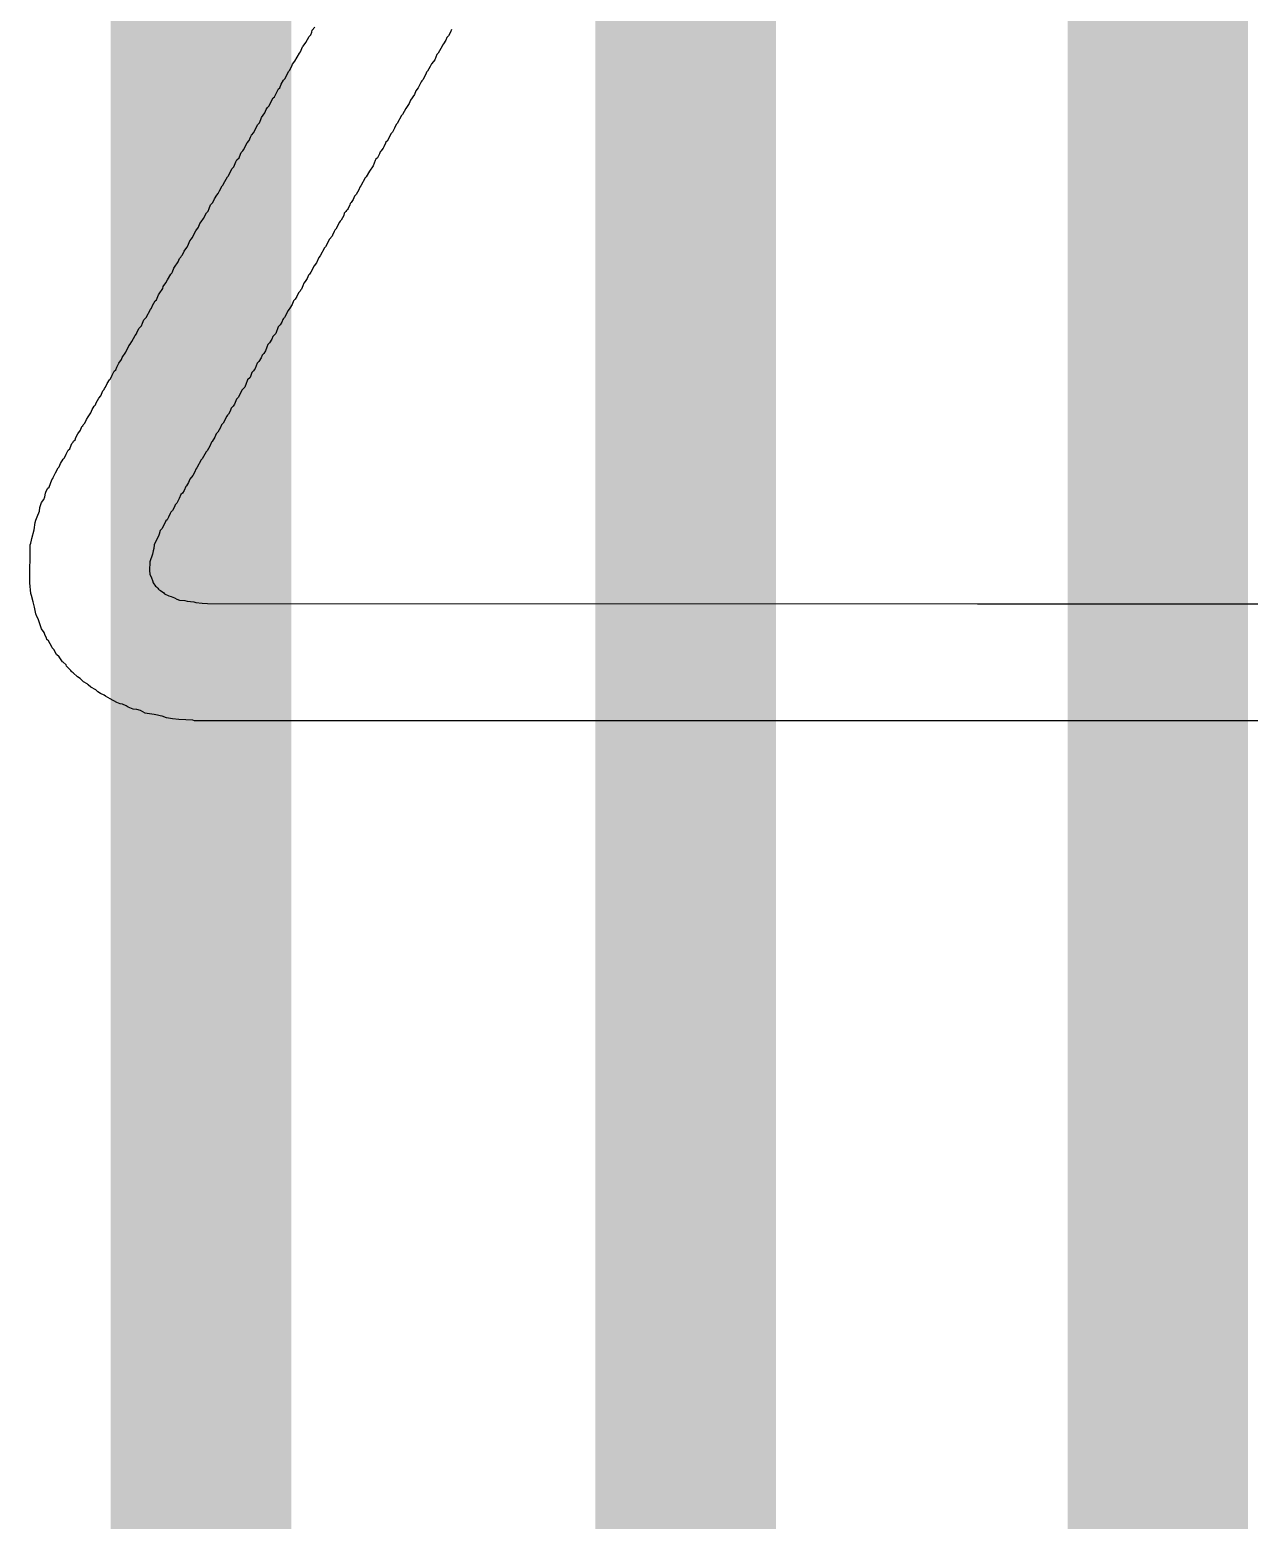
# Model space of a CAD drawing. Header units: inches. Extents: x 0 to 5379, y 0 to 5429.
# Drawn here: x 120.911 to 123.484, y 37.715 to 40.86 of the extents above; entities that cross this region are included whole.
import ezdxf

# ---------------------------------------------------------------- set-up
doc = ezdxf.new("R2010")
doc.units = ezdxf.units.IN
doc.layers.add('SIG 01', color=90, linetype='Continuous')
doc.layers.add('Top Overlay', color=2, linetype='Continuous')

msp = doc.modelspace()

# ---------------------------------------------------------------- linework, layer by layer
at = {"layer": 'SIG 01'}
for points in [[(123.2917, 32.2574, 0.381, 0.381, 0), (123.2917, 90.8151, 0.381, 0.381, 0)], [(121.2724, 35.2172, 0.381, 0.381, 0), (121.2724, 87.5113, 0.381, 0.381, 0)], [(122.2955, 34.5462, 0.381, 0.381, 0), (122.2955, 85.2577, 0.381, 0.381, 0)]]:
    msp.add_lwpolyline(points, format="xyseb", dxfattribs=at)
at = {"layer": 'Top Overlay'}
for p, q in [((121.504, 40.8495), (121.5063, 40.8551)), ((121.5063, 40.8551), (121.5074, 40.8596)), ((121.5074, 40.8596), (121.5125, 40.8658)), ((121.7992, 40.8551), (121.7947, 40.8472)), ((121.8015, 40.8608), (121.7992, 40.8551)), ((121.4826, 40.8134), (121.4865, 40.8241)), ((121.4865, 40.8241), (121.4882, 40.8258)), ((121.4882, 40.8258), (121.4894, 40.8281)), ((121.4894, 40.8281), (121.4927, 40.8315)), ((121.4927, 40.8315), (121.4939, 40.8337)), ((121.4939, 40.8337), (121.5006, 40.8461)), ((121.5006, 40.8461), (121.504, 40.8495)), ((121.7812, 40.8258), (121.7733, 40.8112)), ((121.7823, 40.8281), (121.7812, 40.8258)), ((121.7846, 40.8303), (121.7823, 40.8281)), ((121.7891, 40.8382), (121.7846, 40.8303)), ((121.7914, 40.8439), (121.7891, 40.8382)), ((121.7947, 40.8472), (121.7914, 40.8439)), ((121.4657, 40.7875), (121.4708, 40.7937)), ((121.4708, 40.7937), (121.4804, 40.8112)), ((121.4804, 40.8112), (121.4826, 40.8134)), ((121.7632, 40.7932), (121.7587, 40.7886)), ((121.766, 40.7971), (121.7632, 40.7932)), ((121.7699, 40.8078), (121.766, 40.7971)), ((121.7733, 40.8112), (121.7699, 40.8078)), ((121.4499, 40.7571), (121.4522, 40.7627)), ((121.4522, 40.7627), (121.4578, 40.7729)), ((121.4578, 40.7729), (121.4601, 40.7751)), ((121.4601, 40.7751), (121.4646, 40.7853)), ((121.4646, 40.7853), (121.4657, 40.7875)), ((121.7452, 40.7627), (121.7407, 40.7548)), ((121.7474, 40.7684), (121.7452, 40.7627)), ((121.7485, 40.7706), (121.7474, 40.7684)), ((121.7508, 40.7729), (121.7485, 40.7706)), ((121.7564, 40.783), (121.7508, 40.7729)), ((121.7587, 40.7886), (121.7564, 40.783)), ((121.4274, 40.7188), (121.4364, 40.7357)), ((121.4364, 40.7357), (121.4387, 40.7379)), ((121.4387, 40.7379), (121.442, 40.7458)), ((121.442, 40.7458), (121.4465, 40.7537)), ((121.4465, 40.7537), (121.4499, 40.7571)), ((121.726, 40.7312), (121.7232, 40.7238)), ((121.7305, 40.7379), (121.726, 40.7312)), ((121.7373, 40.7503), (121.7305, 40.7379)), ((121.7384, 40.7526), (121.7373, 40.7503)), ((121.7407, 40.7548), (121.7384, 40.7526)), ((121.4127, 40.6962), (121.4161, 40.6996)), ((121.4161, 40.6996), (121.4172, 40.7019)), ((121.4172, 40.7019), (121.4251, 40.7165)), ((121.4251, 40.7165), (121.4274, 40.7188)), ((121.7091, 40.7007), (121.7046, 40.694)), ((121.7119, 40.7047), (121.7091, 40.7007)), ((121.7147, 40.712), (121.7119, 40.7047)), ((121.7232, 40.7238), (121.7147, 40.712)), ((121.3958, 40.6636), (121.3987, 40.6709)), ((121.3987, 40.6709), (121.4003, 40.6748)), ((121.4003, 40.6748), (121.4071, 40.685)), ((121.4071, 40.685), (121.4099, 40.6923)), ((121.4099, 40.6923), (121.4116, 40.694)), ((121.4116, 40.694), (121.4127, 40.6962)), ((121.6956, 40.6793), (121.6866, 40.6624)), ((121.6978, 40.6816), (121.6956, 40.6793)), ((121.7046, 40.694), (121.6978, 40.6816)), ((121.3772, 40.6337), (121.3789, 40.6376)), ((121.3789, 40.6376), (121.384, 40.6438)), ((121.384, 40.6438), (121.3868, 40.65)), ((121.3868, 40.65), (121.3925, 40.6602)), ((121.3925, 40.6602), (121.3958, 40.6636)), ((121.673, 40.641), (121.6697, 40.6331)), ((121.6764, 40.6444), (121.673, 40.641)), ((121.6809, 40.6523), (121.6764, 40.6444)), ((121.6843, 40.6602), (121.6809, 40.6523)), ((121.6866, 40.6624), (121.6843, 40.6602)), ((121.3575, 40.6016), (121.3609, 40.605)), ((121.3609, 40.605), (121.362, 40.6072)), ((121.362, 40.6072), (121.3699, 40.6219)), ((121.3699, 40.6219), (121.3744, 40.6264)), ((121.3744, 40.6264), (121.3772, 40.6337)), ((121.6505, 40.6027), (121.6494, 40.5982)), ((121.6522, 40.6044), (121.6505, 40.6027)), ((121.6573, 40.6106), (121.6522, 40.6044)), ((121.6584, 40.6129), (121.6573, 40.6106)), ((121.6618, 40.6207), (121.6584, 40.6129)), ((121.6629, 40.623), (121.6618, 40.6207)), ((121.6652, 40.6253), (121.6629, 40.623)), ((121.6697, 40.6331), (121.6652, 40.6253)), ((121.3384, 40.5678), (121.3417, 40.5712)), ((121.3417, 40.5712), (121.3457, 40.5819)), ((121.3457, 40.5819), (121.3485, 40.5858)), ((121.3485, 40.5858), (121.353, 40.5903)), ((121.353, 40.5903), (121.3558, 40.5976)), ((121.3558, 40.5976), (121.3575, 40.6016)), ((121.6359, 40.5734), (121.628, 40.5621)), ((121.6404, 40.5847), (121.6359, 40.5734)), ((121.6415, 40.5869), (121.6404, 40.5847)), ((121.6449, 40.5903), (121.6415, 40.5869)), ((121.6494, 40.5982), (121.6449, 40.5903)), ((121.3203, 40.5351), (121.3282, 40.5498)), ((121.3282, 40.5498), (121.3305, 40.552)), ((121.3305, 40.552), (121.3339, 40.5599)), ((121.3339, 40.5599), (121.3384, 40.5678)), ((121.619, 40.5475), (121.6099, 40.5306)), ((121.6212, 40.5498), (121.619, 40.5475)), ((121.628, 40.5621), (121.6212, 40.5498)), ((121.3012, 40.5036), (121.3057, 40.5114)), ((121.3057, 40.5114), (121.3091, 40.5148)), ((121.3091, 40.5148), (121.3113, 40.5205)), ((121.3113, 40.5205), (121.317, 40.5306)), ((121.317, 40.5306), (121.3192, 40.5328)), ((121.3192, 40.5328), (121.3203, 40.5351)), ((121.5964, 40.5092), (121.5936, 40.5019)), ((121.5998, 40.5126), (121.5964, 40.5092)), ((121.6054, 40.5227), (121.5998, 40.5126)), ((121.6077, 40.5283), (121.6054, 40.5227)), ((121.6099, 40.5306), (121.6077, 40.5283)), ((121.2843, 40.4743), (121.2877, 40.4776)), ((121.2877, 40.4776), (121.2899, 40.4833)), ((121.2899, 40.4833), (121.2927, 40.4906)), ((121.2927, 40.4906), (121.2978, 40.4957)), ((121.2978, 40.4957), (121.3012, 40.5036)), ((121.5795, 40.4788), (121.5784, 40.4765)), ((121.5818, 40.481), (121.5795, 40.4788)), ((121.5829, 40.4833), (121.5818, 40.481)), ((121.5863, 40.4912), (121.5829, 40.4833)), ((121.5874, 40.4934), (121.5863, 40.4912)), ((121.5897, 40.4957), (121.5874, 40.4934)), ((121.5936, 40.5019), (121.5897, 40.4957)), ((121.2674, 40.4438), (121.2702, 40.4512)), ((121.2702, 40.4512), (121.273, 40.4551)), ((121.273, 40.4551), (121.2775, 40.4619)), ((121.2775, 40.4619), (121.2843, 40.4743)), ((121.5649, 40.454), (121.557, 40.4393)), ((121.566, 40.4562), (121.5649, 40.454)), ((121.5682, 40.4585), (121.566, 40.4562)), ((121.5739, 40.4686), (121.5682, 40.4585)), ((121.575, 40.4731), (121.5739, 40.4686)), ((121.5784, 40.4765), (121.575, 40.4731)), ((121.246, 40.4078), (121.2488, 40.4151)), ((121.2488, 40.4151), (121.2527, 40.419)), ((121.2527, 40.419), (121.2539, 40.4213)), ((121.2539, 40.4213), (121.2617, 40.4359)), ((121.2617, 40.4359), (121.2674, 40.4438)), ((121.544, 40.4185), (121.5356, 40.4021)), ((121.5491, 40.4247), (121.544, 40.4185)), ((121.5502, 40.4269), (121.5491, 40.4247)), ((121.5536, 40.4348), (121.5502, 40.4269)), ((121.5547, 40.4371), (121.5536, 40.4348)), ((121.557, 40.4393), (121.5547, 40.4371)), ((121.2302, 40.3807), (121.2313, 40.383)), ((121.2313, 40.383), (121.2336, 40.3852)), ((121.2336, 40.3852), (121.237, 40.3931)), ((121.237, 40.3931), (121.2381, 40.3954)), ((121.2381, 40.3954), (121.2431, 40.4016)), ((121.2431, 40.4016), (121.246, 40.4078)), ((121.5243, 40.383), (121.5209, 40.3796)), ((121.5333, 40.3999), (121.5243, 40.383)), ((121.5356, 40.4021), (121.5333, 40.3999)), ((121.2122, 40.3492), (121.2155, 40.3571)), ((121.2155, 40.3571), (121.2167, 40.3593)), ((121.2167, 40.3593), (121.2246, 40.3706)), ((121.2246, 40.3706), (121.2274, 40.3779)), ((121.2274, 40.3779), (121.2302, 40.3807)), ((121.5113, 40.3621), (121.5046, 40.3486)), ((121.5164, 40.3683), (121.5113, 40.3621)), ((121.5209, 40.3796), (121.5164, 40.3683)), ((121.193, 40.3187), (121.1986, 40.3266)), ((121.1986, 40.3266), (121.202, 40.3323)), ((121.202, 40.3323), (121.2088, 40.3447)), ((121.2088, 40.3447), (121.211, 40.3469)), ((121.211, 40.3469), (121.2122, 40.3492)), ((121.4871, 40.3199), (121.4843, 40.3126)), ((121.4894, 40.3255), (121.4871, 40.3199)), ((121.4927, 40.3289), (121.4894, 40.3255)), ((121.4967, 40.3351), (121.4927, 40.3289)), ((121.4995, 40.3424), (121.4967, 40.3351)), ((121.5018, 40.3447), (121.4995, 40.3424)), ((121.5046, 40.3486), (121.5018, 40.3447)), ((121.1705, 40.2782), (121.1761, 40.2883)), ((121.1761, 40.2883), (121.1784, 40.2906)), ((121.1784, 40.2906), (121.1829, 40.3007)), ((121.1829, 40.3007), (121.184, 40.303)), ((121.184, 40.303), (121.1919, 40.3142)), ((121.1919, 40.3142), (121.193, 40.3187)), ((121.468, 40.2883), (121.4646, 40.2804)), ((121.4713, 40.2917), (121.468, 40.2883)), ((121.4747, 40.2973), (121.4713, 40.2917)), ((121.4781, 40.3052), (121.4747, 40.2973)), ((121.4815, 40.3086), (121.4781, 40.3052)), ((121.4826, 40.3109), (121.4815, 40.3086)), ((121.4843, 40.3126), (121.4826, 40.3109)), ((121.1569, 40.2534), (121.166, 40.2703)), ((121.166, 40.2703), (121.1682, 40.2725)), ((121.1682, 40.2725), (121.1705, 40.2782)), ((121.4567, 40.268), (121.4488, 40.2534)), ((121.4578, 40.2703), (121.4567, 40.268)), ((121.4601, 40.2725), (121.4578, 40.2703)), ((121.4646, 40.2804), (121.4601, 40.2725)), ((121.1378, 40.223), (121.1423, 40.2309)), ((121.1423, 40.2309), (121.1468, 40.2354)), ((121.1468, 40.2354), (121.1491, 40.241)), ((121.1491, 40.241), (121.1519, 40.2483)), ((121.1519, 40.2483), (121.1569, 40.2534)), ((121.4353, 40.2331), (121.4302, 40.219)), ((121.4398, 40.2376), (121.4353, 40.2331)), ((121.4432, 40.2432), (121.4398, 40.2376)), ((121.4454, 40.2489), (121.4432, 40.2432)), ((121.4465, 40.2511), (121.4454, 40.2489)), ((121.4488, 40.2534), (121.4465, 40.2511)), ((121.1203, 40.1931), (121.1231, 40.197)), ((121.1231, 40.197), (121.1265, 40.2027)), ((121.1265, 40.2027), (121.1333, 40.2151)), ((121.1333, 40.2151), (121.1367, 40.2185)), ((121.1367, 40.2185), (121.1378, 40.223)), ((121.4139, 40.1959), (121.4116, 40.1903)), ((121.4172, 40.1993), (121.4139, 40.1959)), ((121.4218, 40.2072), (121.4172, 40.1993)), ((121.424, 40.2128), (121.4218, 40.2072)), ((121.4302, 40.219), (121.424, 40.2128)), ((121.0995, 40.1565), (121.1051, 40.1644)), ((121.1051, 40.1644), (121.1062, 40.1689)), ((121.1062, 40.1689), (121.1136, 40.1796)), ((121.1136, 40.1796), (121.1203, 40.1931)), ((121.3992, 40.1678), (121.3947, 40.1599)), ((121.4015, 40.1734), (121.3992, 40.1678)), ((121.4048, 40.1768), (121.4015, 40.1734)), ((121.4088, 40.183), (121.4048, 40.1768)), ((121.4116, 40.1903), (121.4088, 40.183)), ((121.0814, 40.1238), (121.0848, 40.1317)), ((121.0848, 40.1317), (121.0893, 40.1396)), ((121.0893, 40.1396), (121.0927, 40.143)), ((121.0927, 40.143), (121.095, 40.1486)), ((121.095, 40.1486), (121.0995, 40.1565)), ((121.3801, 40.1373), (121.3761, 40.1266)), ((121.3834, 40.1407), (121.3801, 40.1373)), ((121.3846, 40.143), (121.3834, 40.1407)), ((121.3868, 40.1452), (121.3846, 40.143)), ((121.3913, 40.1565), (121.3868, 40.1452)), ((121.3947, 40.1599), (121.3913, 40.1565)), ((121.0651, 40.0984), (121.0679, 40.1013)), ((121.0679, 40.1013), (121.0691, 40.1035)), ((121.0691, 40.1035), (121.0713, 40.1058)), ((121.0713, 40.1058), (121.0747, 40.1137)), ((121.0747, 40.1137), (121.0792, 40.1215)), ((121.0792, 40.1215), (121.0814, 40.1238)), ((121.3587, 40.1001), (121.3553, 40.0923)), ((121.3648, 40.1063), (121.3587, 40.1001)), ((121.3677, 40.1137), (121.3648, 40.1063)), ((121.3699, 40.1193), (121.3677, 40.1137)), ((121.371, 40.1215), (121.3699, 40.1193)), ((121.3761, 40.1266), (121.371, 40.1215)), ((121.0471, 40.0658), (121.0499, 40.0686)), ((121.0499, 40.0686), (121.051, 40.0731)), ((121.051, 40.0731), (121.0567, 40.0832)), ((121.0567, 40.0832), (121.0612, 40.0877)), ((121.0612, 40.0877), (121.0651, 40.0984)), ((121.3434, 40.0703), (121.3406, 40.0663)), ((121.3474, 40.081), (121.3434, 40.0703)), ((121.3508, 40.0844), (121.3474, 40.081)), ((121.3553, 40.0923), (121.3508, 40.0844)), ((121.0274, 40.0303), (121.0307, 40.0382)), ((121.0307, 40.0382), (121.0341, 40.0438)), ((121.0341, 40.0438), (121.0398, 40.0517)), ((121.0398, 40.0517), (121.0426, 40.059)), ((121.0426, 40.059), (121.0471, 40.0658)), ((121.3271, 40.0449), (121.3192, 40.0303)), ((121.3282, 40.0472), (121.3271, 40.0449)), ((121.3305, 40.0494), (121.3282, 40.0472)), ((121.3344, 40.0556), (121.3305, 40.0494)), ((121.3361, 40.0618), (121.3344, 40.0556)), ((121.3406, 40.0663), (121.3361, 40.0618)), ((121.0082, 39.9998), (121.0127, 40.0077)), ((121.0127, 40.0077), (121.0183, 40.0156)), ((121.0183, 40.0156), (121.0212, 40.023)), ((121.0212, 40.023), (121.0229, 40.0246)), ((121.0229, 40.0246), (121.024, 40.0269)), ((121.024, 40.0269), (121.0274, 40.0303)), ((121.3046, 40.0077), (121.3017, 40.0004)), ((121.3079, 40.0111), (121.3046, 40.0077)), ((121.3136, 40.0213), (121.3079, 40.0111)), ((121.3158, 40.0269), (121.3136, 40.0213)), ((121.3192, 40.0303), (121.3158, 40.0269)), ((120.9924, 39.9728), (120.9958, 39.9762)), ((120.9958, 39.9762), (120.9986, 39.9835)), ((120.9986, 39.9835), (121.0003, 39.9875)), ((121.0003, 39.9875), (121.0026, 39.9897)), ((121.0026, 39.9897), (121.0037, 39.992)), ((121.0037, 39.992), (121.0071, 39.9953)), ((121.0071, 39.9953), (121.0082, 39.9998)), ((121.291, 39.9818), (121.2854, 39.9717)), ((121.2944, 39.9897), (121.291, 39.9818)), ((121.2961, 39.9914), (121.2944, 39.9897)), ((121.3017, 40.0004), (121.2961, 39.9914)), ((120.9733, 39.9379), (120.9761, 39.9452)), ((120.9761, 39.9452), (120.9817, 39.9542)), ((120.9817, 39.9542), (120.9845, 39.957)), ((120.9845, 39.957), (120.9879, 39.9649)), ((120.9879, 39.9649), (120.9924, 39.9728)), ((121.273, 39.9525), (121.264, 39.9356)), ((121.2753, 39.9548), (121.273, 39.9525)), ((121.2832, 39.9694), (121.2753, 39.9548)), ((121.2854, 39.9717), (121.2832, 39.9694)), ((120.9519, 39.8951), (120.9575, 39.9108)), ((120.9575, 39.9108), (120.9597, 39.9131)), ((120.9597, 39.9131), (120.9609, 39.9153)), ((120.9609, 39.9153), (120.9654, 39.9255)), ((120.9654, 39.9255), (120.971, 39.9356)), ((120.971, 39.9356), (120.9733, 39.9379)), ((121.2493, 39.912), (121.2465, 39.9046)), ((121.255, 39.9198), (121.2493, 39.912)), ((121.2595, 39.9277), (121.255, 39.9198)), ((121.2617, 39.9334), (121.2595, 39.9277)), ((121.264, 39.9356), (121.2617, 39.9334)), ((120.9428, 39.8748), (120.9445, 39.8821)), ((120.9445, 39.8821), (120.9457, 39.8866)), ((120.9457, 39.8866), (120.9496, 39.8928)), ((120.9496, 39.8928), (120.9519, 39.8951)), ((121.2302, 39.8793), (121.2268, 39.8714)), ((121.2336, 39.8827), (121.2302, 39.8793)), ((121.237, 39.8883), (121.2336, 39.8827)), ((121.2403, 39.8962), (121.237, 39.8883)), ((121.242, 39.8979), (121.2403, 39.8962)), ((121.2465, 39.9046), (121.242, 39.8979)), ((120.9316, 39.8443), (120.9327, 39.8522)), ((120.9327, 39.8522), (120.9338, 39.8567)), ((120.9338, 39.8567), (120.9361, 39.8624)), ((120.9361, 39.8624), (120.9406, 39.8691)), ((120.9406, 39.8691), (120.9428, 39.8748)), ((121.2167, 39.8534), (121.2122, 39.8455)), ((121.2178, 39.8579), (121.2167, 39.8534)), ((121.2212, 39.8612), (121.2178, 39.8579)), ((121.2268, 39.8714), (121.2212, 39.8612)), ((120.9203, 39.8049), (120.9226, 39.8207)), ((120.9226, 39.8207), (120.9237, 39.8252)), ((120.9237, 39.8252), (120.9265, 39.8325)), ((120.9265, 39.8325), (120.9316, 39.8443)), ((121.1975, 39.8218), (121.1896, 39.8072)), ((121.1986, 39.8241), (121.1975, 39.8218)), ((121.2009, 39.8263), (121.1986, 39.8241)), ((121.2043, 39.8319), (121.2009, 39.8263)), ((121.2077, 39.8398), (121.2043, 39.8319)), ((121.2088, 39.8421), (121.2077, 39.8398)), ((121.2122, 39.8455), (121.2088, 39.8421)), ((120.9147, 39.7835), (120.9158, 39.7869)), ((120.9158, 39.7869), (120.9203, 39.8049)), ((121.1829, 39.7914), (121.1772, 39.7812)), ((121.184, 39.7959), (121.1829, 39.7914)), ((121.1862, 39.8038), (121.184, 39.7959)), ((121.1896, 39.8072), (121.1862, 39.8038)), ((120.9113, 39.6933), (120.9124, 39.7734)), ((120.9124, 39.7734), (120.9135, 39.7767)), ((120.9135, 39.7767), (120.9147, 39.7835)), ((121.1699, 39.7536), (121.1648, 39.7373)), ((121.1716, 39.761), (121.1699, 39.7536)), ((121.1727, 39.7655), (121.1716, 39.761)), ((121.1738, 39.7734), (121.1727, 39.7655)), ((121.1772, 39.7812), (121.1738, 39.7734)), ((121.1648, 39.7373), (121.1637, 39.7193)), ((120.9135, 39.6708), (120.9113, 39.6933)), ((121.1637, 39.7193), (121.1648, 39.7114)), ((121.1648, 39.7114), (121.1682, 39.7035)), ((121.1682, 39.7035), (121.1705, 39.6979)), ((121.1705, 39.6979), (121.1716, 39.6933)), ((121.1716, 39.6933), (121.1767, 39.686)), ((120.9147, 39.6663), (120.9135, 39.6708)), ((120.9186, 39.6533), (120.9147, 39.6663)), ((121.1767, 39.686), (121.1789, 39.6849)), ((121.1789, 39.6849), (121.1817, 39.6821)), ((121.1817, 39.6821), (121.1829, 39.6798)), ((121.1829, 39.6798), (121.1846, 39.6781)), ((121.1846, 39.6781), (121.1868, 39.677)), ((121.1868, 39.677), (121.1941, 39.6719)), ((121.1941, 39.6719), (121.1953, 39.6697)), ((121.1953, 39.6697), (121.2048, 39.6657)), ((121.2048, 39.6657), (121.2093, 39.6646)), ((121.2093, 39.6646), (121.2167, 39.6618)), ((121.2167, 39.6618), (121.2217, 39.659)), ((120.9214, 39.6415), (120.9186, 39.6533)), ((120.9237, 39.628), (120.9214, 39.6415)), ((120.9259, 39.6224), (120.9237, 39.628)), ((121.2217, 39.659), (121.2274, 39.6567)), ((121.2274, 39.6567), (121.2386, 39.6556)), ((121.2386, 39.6556), (121.2431, 39.6545)), ((121.2431, 39.6545), (121.2572, 39.6528)), ((121.2572, 39.6528), (121.2617, 39.6517)), ((121.2617, 39.6517), (121.2753, 39.6505)), ((121.2753, 39.6505), (121.2865, 39.6494)), ((121.2865, 39.6494), (122.9109, 39.6488)), ((122.9109, 39.6488), (122.912, 39.6488)), ((122.912, 39.6488), (129.4624, 39.65)), ((120.9288, 39.6173), (120.9259, 39.6224)), ((120.9327, 39.6066), (120.9288, 39.6173)), ((120.9338, 39.6021), (120.9327, 39.6066)), ((120.9361, 39.5964), (120.9338, 39.6021)), ((120.9417, 39.5885), (120.9361, 39.5964)), ((120.9428, 39.584), (120.9417, 39.5885)), ((120.9462, 39.5762), (120.9428, 39.584)), ((120.9474, 39.5739), (120.9462, 39.5762)), ((120.9507, 39.5705), (120.9474, 39.5739)), ((120.9575, 39.5581), (120.9507, 39.5705)), ((120.9586, 39.5559), (120.9575, 39.5581)), ((120.962, 39.5525), (120.9586, 39.5559)), ((120.9676, 39.5423), (120.962, 39.5525)), ((120.9733, 39.5367), (120.9676, 39.5423)), ((120.9789, 39.5288), (120.9733, 39.5367)), ((120.98, 39.5266), (120.9789, 39.5288)), ((120.9817, 39.526), (120.98, 39.5266)), ((120.9879, 39.5198), (120.9817, 39.526)), ((120.989, 39.5176), (120.9879, 39.5198)), ((120.9981, 39.5085), (120.989, 39.5176)), ((120.9992, 39.5063), (120.9981, 39.5085)), ((121.0009, 39.5046), (120.9992, 39.5063)), ((121.0031, 39.5035), (121.0009, 39.5046)), ((121.0121, 39.4945), (121.0031, 39.5035)), ((121.0178, 39.4911), (121.0121, 39.4945)), ((121.0245, 39.4843), (121.0178, 39.4911)), ((121.0324, 39.4798), (121.0245, 39.4843)), ((121.0341, 39.4781), (121.0324, 39.4798)), ((121.0403, 39.473), (121.0341, 39.4781)), ((121.0505, 39.4674), (121.0403, 39.473)), ((121.055, 39.4629), (121.0505, 39.4674)), ((121.0606, 39.4595), (121.055, 39.4629)), ((121.0685, 39.4561), (121.0606, 39.4595)), ((121.0707, 39.4539), (121.0685, 39.4561)), ((121.0809, 39.4483), (121.0707, 39.4539)), ((121.095, 39.4409), (121.0809, 39.4483)), ((121.1023, 39.4381), (121.095, 39.4409)), ((121.1068, 39.437), (121.1023, 39.4381)), ((121.1147, 39.4336), (121.1068, 39.437)), ((121.1169, 39.4325), (121.1147, 39.4336)), ((121.1186, 39.4308), (121.1169, 39.4325)), ((121.1293, 39.4268), (121.1186, 39.4308)), ((121.1372, 39.4257), (121.1293, 39.4268)), ((121.1451, 39.4235), (121.1372, 39.4257)), ((121.1547, 39.4184), (121.1451, 39.4235)), ((121.1592, 39.4173), (121.1547, 39.4184)), ((121.1738, 39.415), (121.1592, 39.4173)), ((121.1806, 39.4139), (121.1738, 39.415)), ((121.1862, 39.4128), (121.1806, 39.4139)), ((121.1908, 39.4116), (121.1862, 39.4128)), ((121.1998, 39.4083), (121.1908, 39.4116)), ((121.2122, 39.406), (121.1998, 39.4083)), ((121.2257, 39.4049), (121.2122, 39.406)), ((121.2555, 39.4032), (121.2257, 39.4049)), ((121.2589, 39.4021), (121.2555, 39.4032)), ((129.4151, 39.4009), (121.2589, 39.4021))]:
    msp.add_line(p, q, dxfattribs=at)

doc.saveas('drawing.dxf')
